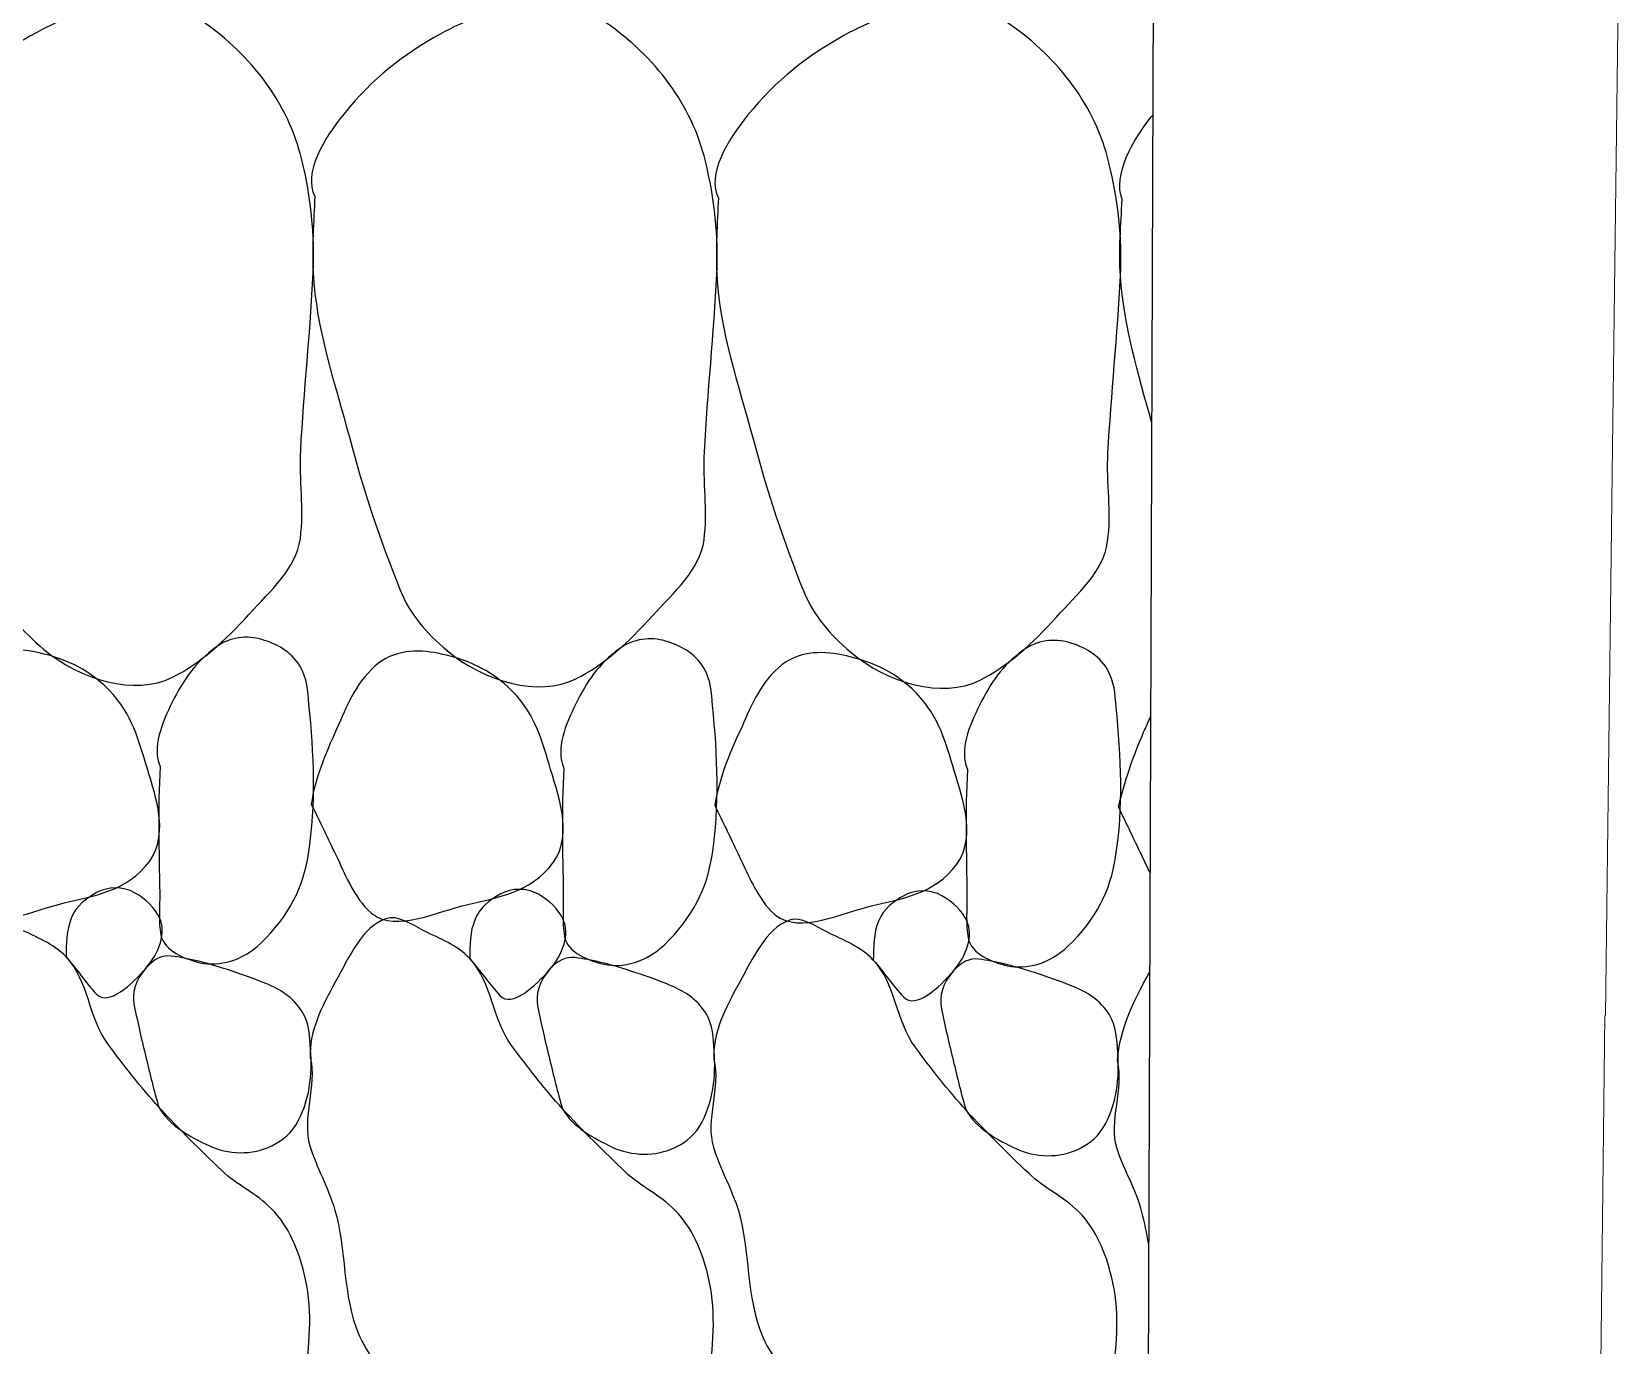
# Model space of a CAD drawing. Header units: feet. Extents: x -406 to 2003, y 7035 to 10885.
# Drawn here: x 648.61 to 662.3, y 8366.05 to 8377.38 of the extents above; entities that cross this region are included whole.
import ezdxf

# ---------------------------------------------------------------- set-up
doc = ezdxf.new("R2010")
doc.units = ezdxf.units.FT
doc.header["$LTSCALE"] = 40
doc.header["$MEASUREMENT"] = 0
doc.layers.add('1', color=7, linetype='Continuous')
doc.layers.add('1 PROPOSED CONTOURS', color=35, linetype='Continuous', lineweight=0)

msp = doc.modelspace()

# ---------------------------------------------------------------- linework, layer by layer
at = {"layer": '1', "color": 4, "linetype": 'Continuous'}
msp.add_line((658.464, 8427.1, -4.663), (657.949, 8290.076, -4.663), dxfattribs=at)
for points, knots in [([(647.566, 8375.968, -4.663), (647.463, 8376.174, -4.663), (647.644, 8376.466, -4.663), (647.818, 8376.682, -4.663), (648.066, 8376.99, -4.663), (648.329, 8377.194, -4.663), (648.648, 8377.371, -4.663), (649.072, 8377.606, -4.663), (649.666, 8377.753, -4.663), (650.077, 8377.467, -4.663), (650.5, 8377.174, -4.663), (650.816, 8376.761, -4.663), (650.935, 8376.273, -4.663), (651.014, 8375.948, -4.663), (651.049, 8375.624, -4.663), (651.033, 8375.298, -4.663), (651.008, 8374.787, -4.663), (650.953, 8374.277, -4.663), (650.925, 8373.767, -4.663), (650.911, 8373.515, -4.663), (650.957, 8373.26, -4.663), (650.922, 8373.007, -4.663), (650.886, 8372.744, -4.663), (650.667, 8372.561, -4.663), (650.478, 8372.351, -4.663), (650.274, 8372.125, -4.663), (650.059, 8371.93, -4.663), (649.818, 8371.809, -4.663), (649.496, 8371.649, -4.663), (649.021, 8371.787, -4.663), (648.708, 8372.052, -4.663), (648.525, 8372.206, -4.663), (648.385, 8372.367, -4.663), (648.301, 8372.575, -4.663), (648.126, 8373.011, -4.663), (647.984, 8373.442, -4.663), (647.864, 8373.892, -4.663), (647.738, 8374.363, -4.663), (647.576, 8374.827, -4.663), (647.552, 8375.311, -4.663), (647.541, 8375.53, -4.663), (647.556, 8375.749, -4.663), (647.566, 8375.968, -4.663)], [0, 0, 0, 0, 0.050597, 0.050597, 0.050597, 0.122728, 0.122728, 0.122728, 0.218507, 0.218507, 0.218507, 0.316787, 0.316787, 0.316787, 0.38235, 0.38235, 0.38235, 0.484937, 0.484937, 0.484937, 0.535738, 0.535738, 0.535738, 0.588733, 0.588733, 0.588733, 0.645816, 0.645816, 0.645816, 0.721809, 0.721809, 0.721809, 0.766098, 0.766098, 0.766098, 0.85889, 0.85889, 0.85889, 0.956017, 0.956017, 0.956017, 1, 1, 1, 1]), ([(651.047, 8375.955, -4.663), (650.944, 8376.161, -4.663), (651.125, 8376.453, -4.663), (651.299, 8376.669, -4.663), (651.547, 8376.977, -4.663), (651.81, 8377.18, -4.663), (652.129, 8377.357, -4.663), (652.553, 8377.592, -4.663), (653.147, 8377.74, -4.663), (653.559, 8377.454, -4.663), (653.981, 8377.161, -4.663), (654.298, 8376.748, -4.663), (654.416, 8376.26, -4.663), (654.495, 8375.935, -4.663), (654.531, 8375.611, -4.663), (654.514, 8375.285, -4.663), (654.489, 8374.774, -4.663), (654.435, 8374.264, -4.663), (654.407, 8373.754, -4.663), (654.393, 8373.501, -4.663), (654.438, 8373.247, -4.663), (654.404, 8372.994, -4.663), (654.368, 8372.731, -4.663), (654.148, 8372.548, -4.663), (653.959, 8372.338, -4.663), (653.755, 8372.112, -4.663), (653.541, 8371.917, -4.663), (653.299, 8371.796, -4.663), (652.978, 8371.636, -4.663), (652.502, 8371.774, -4.663), (652.189, 8372.039, -4.663), (652.006, 8372.193, -4.663), (651.866, 8372.354, -4.663), (651.783, 8372.562, -4.663), (651.607, 8372.998, -4.663), (651.465, 8373.429, -4.663), (651.345, 8373.879, -4.663), (651.22, 8374.35, -4.663), (651.057, 8374.814, -4.663), (651.033, 8375.298, -4.663), (651.022, 8375.517, -4.663), (651.037, 8375.736, -4.663), (651.047, 8375.955, -4.663)], [0, 0, 0, 0, 0.050597, 0.050597, 0.050597, 0.122728, 0.122728, 0.122728, 0.218507, 0.218507, 0.218507, 0.316787, 0.316787, 0.316787, 0.38235, 0.38235, 0.38235, 0.484937, 0.484937, 0.484937, 0.535738, 0.535738, 0.535738, 0.588733, 0.588733, 0.588733, 0.645816, 0.645816, 0.645816, 0.721809, 0.721809, 0.721809, 0.766098, 0.766098, 0.766098, 0.85889, 0.85889, 0.85889, 0.956017, 0.956017, 0.956017, 1, 1, 1, 1]), ([(654.528, 8375.942, -4.663), (654.426, 8376.148, -4.663), (654.606, 8376.44, -4.663), (654.78, 8376.656, -4.663), (655.029, 8376.963, -4.663), (655.292, 8377.167, -4.663), (655.611, 8377.344, -4.663), (656.035, 8377.579, -4.663), (656.628, 8377.726, -4.663), (657.04, 8377.441, -4.663), (657.463, 8377.148, -4.663), (657.779, 8376.735, -4.663), (657.897, 8376.247, -4.663), (657.976, 8375.922, -4.663), (658.012, 8375.598, -4.663), (657.996, 8375.271, -4.663), (657.97, 8374.761, -4.663), (657.916, 8374.251, -4.663), (657.888, 8373.741, -4.663), (657.874, 8373.488, -4.663), (657.92, 8373.234, -4.663), (657.885, 8372.981, -4.663), (657.849, 8372.718, -4.663), (657.63, 8372.535, -4.663), (657.44, 8372.325, -4.663), (657.237, 8372.099, -4.663), (657.022, 8371.904, -4.663), (656.781, 8371.783, -4.663), (656.459, 8371.623, -4.663), (655.983, 8371.761, -4.663), (655.67, 8372.026, -4.663), (655.488, 8372.18, -4.663), (655.348, 8372.341, -4.663), (655.264, 8372.549, -4.663), (655.088, 8372.985, -4.663), (654.947, 8373.416, -4.663), (654.827, 8373.866, -4.663), (654.701, 8374.337, -4.663), (654.538, 8374.801, -4.663), (654.514, 8375.285, -4.663), (654.504, 8375.504, -4.663), (654.518, 8375.723, -4.663), (654.528, 8375.942, -4.663)], [0, 0, 0, 0, 0.050597, 0.050597, 0.050597, 0.122728, 0.122728, 0.122728, 0.218507, 0.218507, 0.218507, 0.316787, 0.316787, 0.316787, 0.38235, 0.38235, 0.38235, 0.484937, 0.484937, 0.484937, 0.535738, 0.535738, 0.535738, 0.588733, 0.588733, 0.588733, 0.645816, 0.645816, 0.645816, 0.721809, 0.721809, 0.721809, 0.766098, 0.766098, 0.766098, 0.85889, 0.85889, 0.85889, 0.956017, 0.956017, 0.956017, 1, 1, 1, 1]), ([(658.01, 8375.929, -4.663), (657.929, 8376.143, -4.663), (658.104, 8376.445, -4.663), (658.262, 8376.643, -4.663), (658.266, 8376.648, -4.663), (658.27, 8376.653, -4.663), (658.274, 8376.658, -4.663)], [0, 0, 0, 0, 0.974038, 0.974038, 0.974038, 1, 1, 1, 1]), ([(658.264, 8374.012, -4.663), (658.148, 8374.425, -4.663), (658.026, 8374.843, -4.663), (657.996, 8375.271, -4.663), (657.98, 8375.49, -4.663), (658, 8375.71, -4.663), (658.01, 8375.929, -4.663)], [0, 0, 0, 0, 0.661949, 0.661949, 0.661949, 1, 1, 1, 1]), ([(649.713, 8371.039, -4.663), (649.641, 8371.207, -4.663), (649.729, 8371.416, -4.663), (649.817, 8371.594, -4.663), (649.912, 8371.785, -4.663), (650.014, 8371.937, -4.663), (650.193, 8372.069, -4.663), (650.312, 8372.157, -4.663), (650.466, 8372.173, -4.663), (650.59, 8372.135, -4.663), (650.713, 8372.098, -4.663), (650.841, 8372.035, -4.663), (650.918, 8371.907, -4.663), (650.984, 8371.799, -4.663), (650.985, 8371.69, -4.663), (650.996, 8371.578, -4.663), (651.04, 8371.15, -4.663), (651.059, 8370.714, -4.663), (650.992, 8370.286, -4.663), (650.946, 8369.996, -4.663), (650.827, 8369.753, -4.663), (650.58, 8369.516, -4.663), (650.425, 8369.367, -4.663), (650.223, 8369.311, -4.663), (650.058, 8369.348, -4.663), (649.934, 8369.376, -4.663), (649.744, 8369.449, -4.663), (649.719, 8369.587, -4.663), (649.697, 8369.708, -4.663), (649.711, 8369.829, -4.663), (649.709, 8369.95, -4.663), (649.704, 8370.313, -4.663), (649.692, 8370.676, -4.663), (649.713, 8371.039, -4.663)], [0, 0, 0, 0, 0.081972, 0.081972, 0.081972, 0.169857, 0.169857, 0.169857, 0.228285, 0.228285, 0.228285, 0.286248, 0.286248, 0.286248, 0.335334, 0.335334, 0.335334, 0.522907, 0.522907, 0.522907, 0.649504, 0.649504, 0.649504, 0.729114, 0.729114, 0.729114, 0.789367, 0.789367, 0.789367, 0.842044, 0.842044, 0.842044, 1, 1, 1, 1]), ([(647.535, 8370.729, -4.663), (647.566, 8370.947, -4.663), (647.655, 8371.161, -4.663), (647.752, 8371.375, -4.663), (647.843, 8371.575, -4.663), (647.905, 8371.754, -4.663), (648.083, 8371.918, -4.663), (648.239, 8372.061, -4.663), (648.455, 8372.065, -4.663), (648.628, 8372.029, -4.663), (648.854, 8371.983, -4.663), (649.076, 8371.901, -4.663), (649.273, 8371.698, -4.663), (649.476, 8371.489, -4.663), (649.528, 8371.262, -4.663), (649.6, 8371.028, -4.663), (649.681, 8370.761, -4.663), (649.806, 8370.423, -4.663), (649.585, 8370.177, -4.663), (649.373, 8369.942, -4.663), (649.1, 8369.921, -4.663), (648.835, 8369.851, -4.663), (648.571, 8369.782, -4.663), (648.215, 8369.607, -4.663), (648.019, 8369.82, -4.663), (647.889, 8369.961, -4.663), (647.827, 8370.125, -4.663), (647.748, 8370.286, -4.663), (647.676, 8370.434, -4.663), (647.608, 8370.583, -4.663), (647.535, 8370.729, -4.663)], [0, 0, 0, 0, 0.099321, 0.099321, 0.099321, 0.192025, 0.192025, 0.192025, 0.273076, 0.273076, 0.273076, 0.378794, 0.378794, 0.378794, 0.48747, 0.48747, 0.48747, 0.61146, 0.61146, 0.61146, 0.73063, 0.73063, 0.73063, 0.849753, 0.849753, 0.849753, 0.928287, 0.928287, 0.928287, 1, 1, 1, 1]), ([(651.016, 8370.716, -4.663), (651.048, 8370.934, -4.663), (651.137, 8371.148, -4.663), (651.234, 8371.362, -4.663), (651.325, 8371.562, -4.663), (651.386, 8371.741, -4.663), (651.565, 8371.905, -4.663), (651.721, 8372.048, -4.663), (651.936, 8372.052, -4.663), (652.109, 8372.016, -4.663), (652.335, 8371.97, -4.663), (652.557, 8371.888, -4.663), (652.755, 8371.685, -4.663), (652.957, 8371.476, -4.663), (653.01, 8371.249, -4.663), (653.081, 8371.015, -4.663), (653.162, 8370.748, -4.663), (653.287, 8370.409, -4.663), (653.066, 8370.164, -4.663), (652.854, 8369.929, -4.663), (652.581, 8369.908, -4.663), (652.317, 8369.838, -4.663), (652.052, 8369.769, -4.663), (651.697, 8369.594, -4.663), (651.5, 8369.807, -4.663), (651.37, 8369.948, -4.663), (651.308, 8370.112, -4.663), (651.23, 8370.273, -4.663), (651.158, 8370.421, -4.663), (651.089, 8370.57, -4.663), (651.016, 8370.716, -4.663)], [0, 0, 0, 0, 0.099321, 0.099321, 0.099321, 0.192025, 0.192025, 0.192025, 0.273076, 0.273076, 0.273076, 0.378794, 0.378794, 0.378794, 0.48747, 0.48747, 0.48747, 0.61146, 0.61146, 0.61146, 0.73063, 0.73063, 0.73063, 0.849753, 0.849753, 0.849753, 0.928287, 0.928287, 0.928287, 1, 1, 1, 1]), ([(653.194, 8371.026, -4.663), (653.123, 8371.194, -4.663), (653.21, 8371.402, -4.663), (653.298, 8371.581, -4.663), (653.393, 8371.772, -4.663), (653.495, 8371.924, -4.663), (653.674, 8372.056, -4.663), (653.794, 8372.143, -4.663), (653.948, 8372.16, -4.663), (654.072, 8372.122, -4.663), (654.194, 8372.085, -4.663), (654.323, 8372.022, -4.663), (654.4, 8371.894, -4.663), (654.465, 8371.786, -4.663), (654.466, 8371.677, -4.663), (654.478, 8371.565, -4.663), (654.521, 8371.137, -4.663), (654.54, 8370.701, -4.663), (654.473, 8370.272, -4.663), (654.427, 8369.983, -4.663), (654.308, 8369.74, -4.663), (654.062, 8369.503, -4.663), (653.907, 8369.354, -4.663), (653.704, 8369.298, -4.663), (653.539, 8369.335, -4.663), (653.415, 8369.362, -4.663), (653.225, 8369.436, -4.663), (653.2, 8369.574, -4.663), (653.179, 8369.695, -4.663), (653.192, 8369.816, -4.663), (653.19, 8369.937, -4.663), (653.185, 8370.3, -4.663), (653.174, 8370.663, -4.663), (653.194, 8371.026, -4.663)], [0, 0, 0, 0, 0.081972, 0.081972, 0.081972, 0.169857, 0.169857, 0.169857, 0.228285, 0.228285, 0.228285, 0.286248, 0.286248, 0.286248, 0.335334, 0.335334, 0.335334, 0.522907, 0.522907, 0.522907, 0.649504, 0.649504, 0.649504, 0.729114, 0.729114, 0.729114, 0.789367, 0.789367, 0.789367, 0.842044, 0.842044, 0.842044, 1, 1, 1, 1]), ([(654.497, 8370.703, -4.663), (654.529, 8370.92, -4.663), (654.618, 8371.135, -4.663), (654.715, 8371.349, -4.663), (654.806, 8371.549, -4.663), (654.868, 8371.728, -4.663), (655.046, 8371.892, -4.663), (655.202, 8372.035, -4.663), (655.418, 8372.039, -4.663), (655.591, 8372.003, -4.663), (655.817, 8371.957, -4.663), (656.039, 8371.875, -4.663), (656.236, 8371.672, -4.663), (656.438, 8371.463, -4.663), (656.491, 8371.236, -4.663), (656.562, 8371.002, -4.663), (656.643, 8370.735, -4.663), (656.768, 8370.396, -4.663), (656.548, 8370.151, -4.663), (656.336, 8369.916, -4.663), (656.062, 8369.895, -4.663), (655.798, 8369.825, -4.663), (655.534, 8369.756, -4.663), (655.178, 8369.581, -4.663), (654.981, 8369.794, -4.663), (654.852, 8369.935, -4.663), (654.79, 8370.099, -4.663), (654.711, 8370.26, -4.663), (654.639, 8370.408, -4.663), (654.57, 8370.557, -4.663), (654.497, 8370.703, -4.663)], [0, 0, 0, 0, 0.099321, 0.099321, 0.099321, 0.192025, 0.192025, 0.192025, 0.273076, 0.273076, 0.273076, 0.378794, 0.378794, 0.378794, 0.48747, 0.48747, 0.48747, 0.61146, 0.61146, 0.61146, 0.73063, 0.73063, 0.73063, 0.849753, 0.849753, 0.849753, 0.928287, 0.928287, 0.928287, 1, 1, 1, 1]), ([(656.676, 8371.013, -4.663), (656.604, 8371.18, -4.663), (656.691, 8371.389, -4.663), (656.78, 8371.568, -4.663), (656.875, 8371.759, -4.663), (656.976, 8371.911, -4.663), (657.156, 8372.043, -4.663), (657.275, 8372.13, -4.663), (657.429, 8372.147, -4.663), (657.553, 8372.109, -4.663), (657.676, 8372.072, -4.663), (657.804, 8372.009, -4.663), (657.881, 8371.881, -4.663), (657.946, 8371.773, -4.663), (657.948, 8371.664, -4.663), (657.959, 8371.552, -4.663), (658.002, 8371.124, -4.663), (658.022, 8370.688, -4.663), (657.954, 8370.259, -4.663), (657.909, 8369.97, -4.663), (657.79, 8369.726, -4.663), (657.543, 8369.49, -4.663), (657.388, 8369.341, -4.663), (657.185, 8369.285, -4.663), (657.021, 8369.322, -4.663), (656.896, 8369.349, -4.663), (656.706, 8369.423, -4.663), (656.682, 8369.561, -4.663), (656.66, 8369.682, -4.663), (656.673, 8369.803, -4.663), (656.672, 8369.924, -4.663), (656.667, 8370.287, -4.663), (656.655, 8370.65, -4.663), (656.676, 8371.013, -4.663)], [0, 0, 0, 0, 0.081972, 0.081972, 0.081972, 0.169857, 0.169857, 0.169857, 0.228285, 0.228285, 0.228285, 0.286248, 0.286248, 0.286248, 0.335334, 0.335334, 0.335334, 0.522907, 0.522907, 0.522907, 0.649504, 0.649504, 0.649504, 0.729114, 0.729114, 0.729114, 0.789367, 0.789367, 0.789367, 0.842044, 0.842044, 0.842044, 1, 1, 1, 1]), ([(657.979, 8370.69, -4.663), (658.03, 8370.906, -4.663), (658.105, 8371.128, -4.663), (658.196, 8371.336, -4.663), (658.216, 8371.38, -4.663), (658.235, 8371.424, -4.663), (658.255, 8371.468, -4.663)], [0, 0, 0, 0, 0.825088, 0.825088, 0.825088, 1, 1, 1, 1]), ([(658.25, 8370.125, -4.663), (658.231, 8370.166, -4.663), (658.212, 8370.206, -4.663), (658.192, 8370.247, -4.663), (658.122, 8370.395, -4.663), (658.05, 8370.543, -4.663), (657.979, 8370.69, -4.663)], [0, 0, 0, 0, 0.214949, 0.214949, 0.214949, 1, 1, 1, 1]), ([(648.902, 8369.398, -4.663), (648.903, 8369.511, -4.663), (648.901, 8369.624, -4.663), (648.948, 8369.738, -4.663), (648.99, 8369.838, -4.663), (649.073, 8369.901, -4.663), (649.165, 8369.952, -4.663), (649.264, 8370.007, -4.663), (649.391, 8370.008, -4.663), (649.493, 8369.951, -4.663), (649.588, 8369.898, -4.663), (649.668, 8369.822, -4.663), (649.708, 8369.735, -4.663), (649.767, 8369.607, -4.663), (649.706, 8369.434, -4.663), (649.593, 8369.304, -4.663), (649.47, 8369.162, -4.663), (649.266, 8368.967, -4.663), (649.161, 8369.079, -4.663), (649.073, 8369.174, -4.663), (648.991, 8369.296, -4.663), (648.902, 8369.398, -4.663)], [0, 0, 0, 0, 0.13075, 0.13075, 0.13075, 0.246831, 0.246831, 0.246831, 0.372114, 0.372114, 0.372114, 0.488195, 0.488195, 0.488195, 0.657947, 0.657947, 0.657947, 0.84346, 0.84346, 0.84346, 1, 1, 1, 1]), ([(652.383, 8369.384, -4.663), (652.384, 8369.498, -4.663), (652.382, 8369.611, -4.663), (652.43, 8369.724, -4.663), (652.472, 8369.825, -4.663), (652.554, 8369.888, -4.663), (652.646, 8369.939, -4.663), (652.745, 8369.994, -4.663), (652.873, 8369.995, -4.663), (652.975, 8369.938, -4.663), (653.069, 8369.885, -4.663), (653.149, 8369.809, -4.663), (653.189, 8369.722, -4.663), (653.249, 8369.594, -4.663), (653.187, 8369.421, -4.663), (653.074, 8369.291, -4.663), (652.951, 8369.149, -4.663), (652.748, 8368.954, -4.663), (652.643, 8369.066, -4.663), (652.554, 8369.161, -4.663), (652.472, 8369.282, -4.663), (652.383, 8369.384, -4.663)], [0, 0, 0, 0, 0.13075, 0.13075, 0.13075, 0.246831, 0.246831, 0.246831, 0.372114, 0.372114, 0.372114, 0.488195, 0.488195, 0.488195, 0.657947, 0.657947, 0.657947, 0.84346, 0.84346, 0.84346, 1, 1, 1, 1]), ([(655.864, 8369.371, -4.663), (655.866, 8369.485, -4.663), (655.864, 8369.598, -4.663), (655.911, 8369.711, -4.663), (655.953, 8369.812, -4.663), (656.036, 8369.875, -4.663), (656.127, 8369.926, -4.663), (656.226, 8369.981, -4.663), (656.354, 8369.982, -4.663), (656.456, 8369.925, -4.663), (656.551, 8369.872, -4.663), (656.63, 8369.796, -4.663), (656.671, 8369.708, -4.663), (656.73, 8369.581, -4.663), (656.668, 8369.408, -4.663), (656.556, 8369.278, -4.663), (656.433, 8369.136, -4.663), (656.229, 8368.941, -4.663), (656.124, 8369.053, -4.663), (656.035, 8369.148, -4.663), (655.953, 8369.269, -4.663), (655.864, 8369.371, -4.663)], [0, 0, 0, 0, 0.13075, 0.13075, 0.13075, 0.246831, 0.246831, 0.246831, 0.372114, 0.372114, 0.372114, 0.488195, 0.488195, 0.488195, 0.657947, 0.657947, 0.657947, 0.84346, 0.84346, 0.84346, 1, 1, 1, 1]), ([(647.526, 8368.541, -4.663), (647.513, 8368.758, -4.663), (647.624, 8368.98, -4.663), (647.744, 8369.198, -4.663), (647.865, 8369.416, -4.663), (647.974, 8369.668, -4.663), (648.177, 8369.74, -4.663), (648.278, 8369.776, -4.663), (648.401, 8369.69, -4.663), (648.506, 8369.637, -4.663), (648.646, 8369.566, -4.663), (648.792, 8369.515, -4.663), (648.902, 8369.398, -4.663), (649.1, 8369.186, -4.663), (649.096, 8368.869, -4.663), (649.262, 8368.648, -4.663), (649.401, 8368.461, -4.663), (649.543, 8368.275, -4.663), (649.702, 8368.102, -4.663), (649.877, 8367.912, -4.663), (650.059, 8367.732, -4.663), (650.244, 8367.555, -4.663), (650.374, 8367.431, -4.663), (650.541, 8367.36, -4.663), (650.674, 8367.225, -4.663), (650.827, 8367.07, -4.663), (650.904, 8366.872, -4.663), (650.955, 8366.668, -4.663), (651.026, 8366.387, -4.663), (651.009, 8366.09, -4.663), (650.963, 8365.806, -4.663), (650.938, 8365.649, -4.663), (650.927, 8365.481, -4.663), (650.78, 8365.365, -4.663), (650.538, 8365.172, -4.663), (650.28, 8365.199, -4.663), (650.02, 8365.152, -4.663), (649.734, 8365.1, -4.663), (649.437, 8365.011, -4.663), (649.158, 8365.076, -4.663), (648.855, 8365.146, -4.663), (648.628, 8365.386, -4.663), (648.388, 8365.612, -4.663), (648.211, 8365.779, -4.663), (648.042, 8365.93, -4.663), (647.948, 8366.146, -4.663), (647.798, 8366.494, -4.663), (647.843, 8366.887, -4.663), (647.737, 8367.236, -4.663), (647.681, 8367.42, -4.663), (647.58, 8367.597, -4.663), (647.523, 8367.781, -4.663), (647.449, 8368.019, -4.663), (647.587, 8368.302, -4.663), (647.526, 8368.541, -4.663)], [0, 0, 0, 0, 0.054316, 0.054316, 0.054316, 0.108799, 0.108799, 0.108799, 0.135821, 0.135821, 0.135821, 0.172146, 0.172146, 0.172146, 0.237422, 0.237422, 0.237422, 0.292461, 0.292461, 0.292461, 0.352873, 0.352873, 0.352873, 0.395413, 0.395413, 0.395413, 0.444368, 0.444368, 0.444368, 0.51201, 0.51201, 0.51201, 0.549525, 0.549525, 0.549525, 0.611502, 0.611502, 0.611502, 0.679424, 0.679424, 0.679424, 0.752988, 0.752988, 0.752988, 0.80734, 0.80734, 0.80734, 0.894432, 0.894432, 0.894432, 0.940374, 0.940374, 0.940374, 1, 1, 1, 1]), ([(651.008, 8368.528, -4.663), (650.994, 8368.745, -4.663), (651.105, 8368.967, -4.663), (651.226, 8369.185, -4.663), (651.346, 8369.403, -4.663), (651.456, 8369.655, -4.663), (651.659, 8369.727, -4.663), (651.759, 8369.763, -4.663), (651.883, 8369.677, -4.663), (651.987, 8369.624, -4.663), (652.127, 8369.553, -4.663), (652.273, 8369.502, -4.663), (652.383, 8369.384, -4.663), (652.581, 8369.173, -4.663), (652.577, 8368.856, -4.663), (652.743, 8368.635, -4.663), (652.883, 8368.448, -4.663), (653.024, 8368.262, -4.663), (653.183, 8368.089, -4.663), (653.358, 8367.899, -4.663), (653.541, 8367.719, -4.663), (653.726, 8367.542, -4.663), (653.856, 8367.418, -4.663), (654.022, 8367.347, -4.663), (654.155, 8367.212, -4.663), (654.308, 8367.057, -4.663), (654.385, 8366.858, -4.663), (654.437, 8366.655, -4.663), (654.507, 8366.374, -4.663), (654.491, 8366.077, -4.663), (654.445, 8365.793, -4.663), (654.419, 8365.636, -4.663), (654.408, 8365.468, -4.663), (654.262, 8365.352, -4.663), (654.02, 8365.159, -4.663), (653.761, 8365.186, -4.663), (653.501, 8365.139, -4.663), (653.216, 8365.087, -4.663), (652.918, 8364.998, -4.663), (652.639, 8365.063, -4.663), (652.336, 8365.133, -4.663), (652.11, 8365.373, -4.663), (651.87, 8365.599, -4.663), (651.692, 8365.766, -4.663), (651.523, 8365.916, -4.663), (651.43, 8366.133, -4.663), (651.279, 8366.481, -4.663), (651.324, 8366.874, -4.663), (651.218, 8367.223, -4.663), (651.162, 8367.407, -4.663), (651.062, 8367.584, -4.663), (651.005, 8367.768, -4.663), (650.931, 8368.006, -4.663), (651.068, 8368.289, -4.663), (651.008, 8368.528, -4.663)], [0, 0, 0, 0, 0.054316, 0.054316, 0.054316, 0.108799, 0.108799, 0.108799, 0.135821, 0.135821, 0.135821, 0.172146, 0.172146, 0.172146, 0.237422, 0.237422, 0.237422, 0.292461, 0.292461, 0.292461, 0.352873, 0.352873, 0.352873, 0.395413, 0.395413, 0.395413, 0.444368, 0.444368, 0.444368, 0.51201, 0.51201, 0.51201, 0.549525, 0.549525, 0.549525, 0.611502, 0.611502, 0.611502, 0.679424, 0.679424, 0.679424, 0.752988, 0.752988, 0.752988, 0.80734, 0.80734, 0.80734, 0.894432, 0.894432, 0.894432, 0.940374, 0.940374, 0.940374, 1, 1, 1, 1]), ([(654.489, 8368.515, -4.663), (654.475, 8368.731, -4.663), (654.586, 8368.953, -4.663), (654.707, 8369.172, -4.663), (654.828, 8369.39, -4.663), (654.937, 8369.642, -4.663), (655.14, 8369.714, -4.663), (655.24, 8369.75, -4.663), (655.364, 8369.664, -4.663), (655.468, 8369.611, -4.663), (655.609, 8369.54, -4.663), (655.754, 8369.489, -4.663), (655.864, 8369.371, -4.663), (656.062, 8369.16, -4.663), (656.059, 8368.843, -4.663), (656.224, 8368.622, -4.663), (656.364, 8368.435, -4.663), (656.506, 8368.249, -4.663), (656.665, 8368.076, -4.663), (656.839, 8367.885, -4.663), (657.022, 8367.706, -4.663), (657.207, 8367.529, -4.663), (657.337, 8367.404, -4.663), (657.504, 8367.333, -4.663), (657.637, 8367.199, -4.663), (657.79, 8367.044, -4.663), (657.867, 8366.845, -4.663), (657.918, 8366.642, -4.663), (657.989, 8366.361, -4.663), (657.972, 8366.064, -4.663), (657.926, 8365.78, -4.663), (657.901, 8365.623, -4.663), (657.889, 8365.455, -4.663), (657.743, 8365.339, -4.663), (657.501, 8365.146, -4.663), (657.243, 8365.173, -4.663), (656.982, 8365.126, -4.663), (656.697, 8365.074, -4.663), (656.4, 8364.985, -4.663), (656.12, 8365.05, -4.663), (655.818, 8365.12, -4.663), (655.591, 8365.36, -4.663), (655.351, 8365.586, -4.663), (655.174, 8365.753, -4.663), (655.005, 8365.903, -4.663), (654.911, 8366.12, -4.663), (654.761, 8366.468, -4.663), (654.805, 8366.861, -4.663), (654.7, 8367.21, -4.663), (654.644, 8367.394, -4.663), (654.543, 8367.571, -4.663), (654.486, 8367.755, -4.663), (654.412, 8367.993, -4.663), (654.549, 8368.275, -4.663), (654.489, 8368.515, -4.663)], [0, 0, 0, 0, 0.054316, 0.054316, 0.054316, 0.108799, 0.108799, 0.108799, 0.135821, 0.135821, 0.135821, 0.172146, 0.172146, 0.172146, 0.237422, 0.237422, 0.237422, 0.292461, 0.292461, 0.292461, 0.352873, 0.352873, 0.352873, 0.395413, 0.395413, 0.395413, 0.444368, 0.444368, 0.444368, 0.51201, 0.51201, 0.51201, 0.549525, 0.549525, 0.549525, 0.611502, 0.611502, 0.611502, 0.679424, 0.679424, 0.679424, 0.752988, 0.752988, 0.752988, 0.80734, 0.80734, 0.80734, 0.894432, 0.894432, 0.894432, 0.940374, 0.940374, 0.940374, 1, 1, 1, 1]), ([(649.702, 8368.102, -4.663), (649.658, 8368.245, -4.663), (649.626, 8368.388, -4.663), (649.59, 8368.533, -4.663), (649.554, 8368.681, -4.663), (649.52, 8368.828, -4.663), (649.49, 8368.976, -4.663), (649.467, 8369.088, -4.663), (649.497, 8369.197, -4.663), (649.593, 8369.304, -4.663), (649.659, 8369.379, -4.663), (649.732, 8369.415, -4.663), (649.809, 8369.405, -4.663), (649.956, 8369.387, -4.663), (650.105, 8369.348, -4.663), (650.251, 8369.302, -4.663), (650.362, 8369.266, -4.663), (650.47, 8369.23, -4.663), (650.579, 8369.187, -4.663), (650.702, 8369.138, -4.663), (650.812, 8369.089, -4.663), (650.907, 8368.97, -4.663), (650.991, 8368.867, -4.663), (651, 8368.753, -4.663), (651.008, 8368.641, -4.663), (651.025, 8368.425, -4.663), (651.017, 8368.2, -4.663), (650.904, 8367.984, -4.663), (650.85, 8367.882, -4.663), (650.773, 8367.817, -4.663), (650.676, 8367.769, -4.663), (650.507, 8367.686, -4.663), (650.296, 8367.693, -4.663), (650.132, 8367.771, -4.663), (649.968, 8367.849, -4.663), (649.791, 8367.941, -4.663), (649.702, 8368.102, -4.663)], [0, 0, 0, 0, 0.087607, 0.087607, 0.087607, 0.176844, 0.176844, 0.176844, 0.244543, 0.244543, 0.244543, 0.291416, 0.291416, 0.291416, 0.380653, 0.380653, 0.380653, 0.449046, 0.449046, 0.449046, 0.526343, 0.526343, 0.526343, 0.594042, 0.594042, 0.594042, 0.724902, 0.724902, 0.724902, 0.786407, 0.786407, 0.786407, 0.893425, 0.893425, 0.893425, 1, 1, 1, 1]), ([(653.183, 8368.089, -4.663), (653.139, 8368.232, -4.663), (653.107, 8368.375, -4.663), (653.071, 8368.52, -4.663), (653.035, 8368.667, -4.663), (653.001, 8368.815, -4.663), (652.971, 8368.963, -4.663), (652.948, 8369.075, -4.663), (652.979, 8369.184, -4.663), (653.074, 8369.291, -4.663), (653.141, 8369.366, -4.663), (653.213, 8369.402, -4.663), (653.29, 8369.392, -4.663), (653.437, 8369.374, -4.663), (653.587, 8369.335, -4.663), (653.732, 8369.289, -4.663), (653.844, 8369.253, -4.663), (653.952, 8369.217, -4.663), (654.061, 8369.174, -4.663), (654.184, 8369.125, -4.663), (654.293, 8369.076, -4.663), (654.389, 8368.957, -4.663), (654.472, 8368.853, -4.663), (654.481, 8368.74, -4.663), (654.489, 8368.628, -4.663), (654.506, 8368.412, -4.663), (654.498, 8368.186, -4.663), (654.385, 8367.971, -4.663), (654.332, 8367.869, -4.663), (654.254, 8367.804, -4.663), (654.157, 8367.756, -4.663), (653.989, 8367.673, -4.663), (653.778, 8367.68, -4.663), (653.613, 8367.758, -4.663), (653.449, 8367.836, -4.663), (653.273, 8367.928, -4.663), (653.183, 8368.089, -4.663)], [0, 0, 0, 0, 0.087607, 0.087607, 0.087607, 0.176844, 0.176844, 0.176844, 0.244543, 0.244543, 0.244543, 0.291416, 0.291416, 0.291416, 0.380653, 0.380653, 0.380653, 0.449046, 0.449046, 0.449046, 0.526343, 0.526343, 0.526343, 0.594042, 0.594042, 0.594042, 0.724902, 0.724902, 0.724902, 0.786407, 0.786407, 0.786407, 0.893425, 0.893425, 0.893425, 1, 1, 1, 1]), ([(656.665, 8368.076, -4.663), (656.62, 8368.218, -4.663), (656.588, 8368.362, -4.663), (656.553, 8368.507, -4.663), (656.517, 8368.654, -4.663), (656.482, 8368.802, -4.663), (656.452, 8368.95, -4.663), (656.43, 8369.061, -4.663), (656.46, 8369.17, -4.663), (656.556, 8369.278, -4.663), (656.622, 8369.352, -4.663), (656.694, 8369.389, -4.663), (656.772, 8369.379, -4.663), (656.918, 8369.361, -4.663), (657.068, 8369.321, -4.663), (657.213, 8369.276, -4.663), (657.325, 8369.24, -4.663), (657.433, 8369.204, -4.663), (657.542, 8369.161, -4.663), (657.665, 8369.112, -4.663), (657.775, 8369.063, -4.663), (657.87, 8368.944, -4.663), (657.953, 8368.84, -4.663), (657.962, 8368.727, -4.663), (657.971, 8368.615, -4.663), (657.987, 8368.399, -4.663), (657.98, 8368.173, -4.663), (657.866, 8367.958, -4.663), (657.813, 8367.856, -4.663), (657.736, 8367.791, -4.663), (657.639, 8367.743, -4.663), (657.47, 8367.66, -4.663), (657.259, 8367.667, -4.663), (657.094, 8367.745, -4.663), (656.93, 8367.823, -4.663), (656.754, 8367.915, -4.663), (656.665, 8368.076, -4.663)], [0, 0, 0, 0, 0.087607, 0.087607, 0.087607, 0.176844, 0.176844, 0.176844, 0.244543, 0.244543, 0.244543, 0.291416, 0.291416, 0.291416, 0.380653, 0.380653, 0.380653, 0.449046, 0.449046, 0.449046, 0.526343, 0.526343, 0.526343, 0.594042, 0.594042, 0.594042, 0.724902, 0.724902, 0.724902, 0.786407, 0.786407, 0.786407, 0.893425, 0.893425, 0.893425, 1, 1, 1, 1]), ([(657.97, 8368.502, -4.663), (657.982, 8368.719, -4.663), (658.079, 8368.954, -4.663), (658.188, 8369.158, -4.663), (658.208, 8369.195, -4.663), (658.227, 8369.23, -4.663), (658.247, 8369.267, -4.663)], [0, 0, 0, 0, 0.849218, 0.849218, 0.849218, 1, 1, 1, 1]), ([(658.238, 8366.925, -4.663), (658.225, 8367.017, -4.663), (658.202, 8367.107, -4.663), (658.181, 8367.197, -4.663), (658.136, 8367.386, -4.663), (658.025, 8367.558, -4.663), (657.967, 8367.742, -4.663), (657.892, 8367.98, -4.663), (658.031, 8368.262, -4.663), (657.97, 8368.502, -4.663)], [0, 0, 0, 0, 0.171087, 0.171087, 0.171087, 0.531821, 0.531821, 0.531821, 1, 1, 1, 1])]:
    msp.add_open_spline(points, degree=3, knots=knots, dxfattribs=at)
at = {"layer": '1 PROPOSED CONTOURS', "color": 35, "elevation": 510}
msp.add_lwpolyline([(662.298, 8378.316), (662.236, 8373.564)], dxfattribs=at)
at = {"layer": '1 PROPOSED CONTOURS', "color": 35, "extrusion": (0.999922, -0.012494, 0), "elevation": 557.567}
msp.add_lwpolyline([(8381.185, 510), (8376.513, 510)], dxfattribs=at)
at = {"layer": '1 PROPOSED CONTOURS', "color": 35, "extrusion": (0.999937, -0.011261, 0), "elevation": 567.889}
msp.add_lwpolyline([(8375.819, 510), (8371.301, 510)], dxfattribs=at)

doc.saveas('drawing.dxf')
